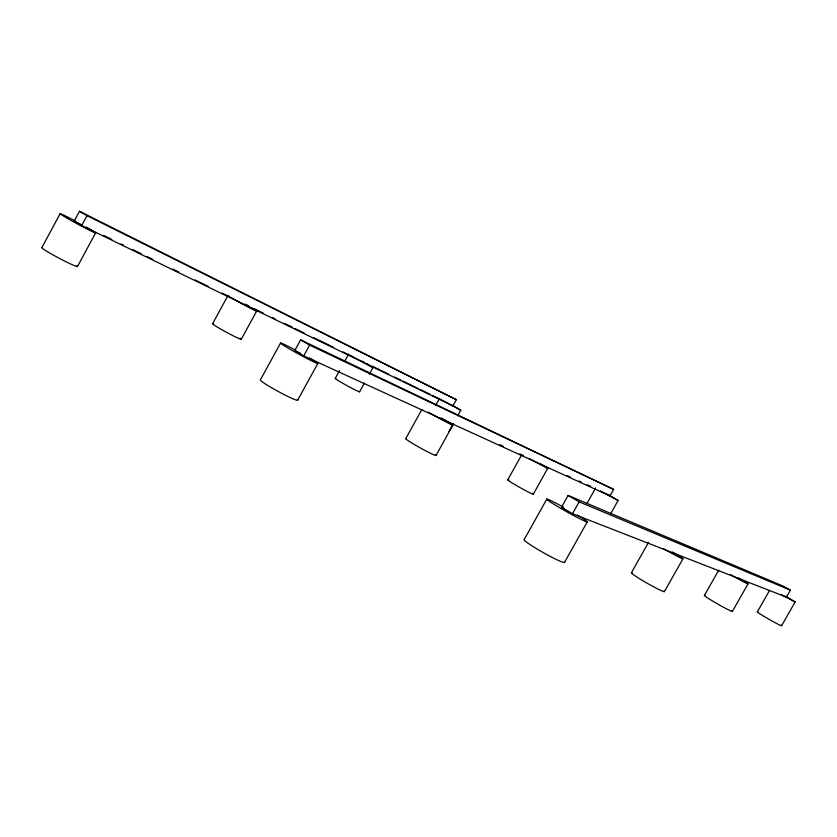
<?xml version="1.0" encoding="UTF-8"?>
<svg xmlns="http://www.w3.org/2000/svg" width="837" height="837" viewBox="0 0 837 837"><rect width="100%" height="100%" fill="white"/><g stroke="black" fill="none" stroke-linecap="round" stroke-linejoin="round"><path stroke-width="1.26" d="M533.295 494.207L547.743 468.291L540.053 463.562M41.85 247.679L60.097 213.728M74.2 221.135L79.505 211.28L456.353 399.709L452.911 405.914L81.712 225.54L74.2 221.135L82.424 225.132M81.712 225.54L87.027 215.653L79.505 211.28M77.517 266.459L95.638 232.843M212.65 323.626L228.041 295.377M241.244 339.341L256.624 311.155M280.583 342.992L260.391 379.872A21.239 1.59 28.5 0 0 279.746 392.281A21.239 1.59 28.5 0 0 297.344 399.626M294.729 350.609L300.619 339.874L613.657 489.404L609.974 495.943L303.726 355.892L294.729 350.609L300.65 353.329M303.726 355.892L309.638 345.116L613.657 489.404M297.616 400.243L317.798 363.478M335.25 378.387L339.487 370.665M344.949 360.747L348.59 354.124M359.617 391.8L364.472 382.99M369.316 374.191L372.957 367.6L367.098 363.938M405.725 438.661L421.9 409.429M435.815 405.16L439.54 398.454M448.998 431.4L453.34 423.595M457.672 415.78L460.768 410.203L452.44 405.223M436.098 455.328L452.901 425.06M507.703 479.904L521.461 455.244M546.864 499.04L524.265 539.415A23.29 1.956 29.4 0 0 544.071 553.079A23.29 1.956 29.4 0 0 564.431 561.92M561.512 507.253L568.124 495.452L783.422 586.214L790.379 590.169L786.424 597.095L572.498 513.709L561.512 507.253L563.929 508.205M572.498 513.709L579.141 501.855L790.379 590.169M586.915 503.529L595.703 487.877M564.452 562.516L587.229 521.964M610.56 513.949L618.124 500.495L607.934 494.343M631.412 572.738L648.57 542.324M664.411 591.592L682.95 558.802M704.409 595.442L718.721 570.206M732.385 611.366L748.037 583.839M757.339 611.91L769.517 590.514M781.622 625.689L795.15 601.97L785.566 596.132M795.15 601.97L781.36 594.668M460.768 410.203L442.94 400.609M372.957 367.6L351.875 356.29M618.124 500.495L600.338 490.859M547.712 468.417L529.706 458.822M499.605 444.604L503.163 446.236M519.735 453.842L523.292 455.474M567.109 475.573L570.656 477.205M578.953 481.003L581.317 482.091M587.239 484.811L590.796 486.443M103.547 235.406L111.76 239.403M121.145 243.975L123.499 245.115M132.884 249.688L141.097 253.684M146.967 256.54L152.836 259.397M172.788 269.106L178.658 271.962M195.084 279.956L207.994 286.244M222.077 293.096L230.29 297.093M246.727 305.087L249.07 306.237M253.768 308.518L263.153 313.09M272.548 317.652L274.892 318.803M284.277 323.364L292.5 327.361M294.844 328.512L304.229 333.074M313.624 337.646L333.576 347.355M342.961 351.927L352.356 356.489M372.308 366.208L388.734 374.202M394.604 377.058L400.473 379.914M402.817 381.055L418.071 388.483M420.425 389.623L429.81 394.185M432.154 395.336L442.721 400.473M87.027 215.653L456.353 399.709M362.139 361.134L364.21 362.295M606.898 494.186L609.974 495.943M300.619 339.874L309.638 345.116M568.124 495.452L579.141 501.855M76.816 265.716A20.182 1.276 27.9 0 1 59.856 258.612A20.182 1.276 27.9 0 1 42.467 247.626M86.357 227.089A20.203 0.785 28.4 0 1 90.176 230.583A20.203 0.785 28.4 0 1 61.917 215.088A20.203 0.785 28.4 0 1 75.246 220.999M309.575 357.995A21.27 0.983 28.7 0 1 311.395 360.757A21.27 0.983 28.7 0 1 282.362 344.541A21.27 0.983 28.7 0 1 295.785 350.284M577.373 515.111A23.321 1.214 29.3 0 1 580.909 519.296A23.321 1.214 29.3 0 1 548.863 500.986A23.321 1.214 29.3 0 1 563.228 507.023M664.055 591.006A19.01 1.276 29.7 0 1 646.896 583.075A19.01 1.276 29.7 0 1 632.28 572.864M672.341 551.949A19.031 0.785 29.4 0 1 682.343 558.666A19.031 0.785 29.4 0 1 663.396 548.643M240.177 338.232A16.384 0.921 28.5 0 1 226.942 332.54A16.384 0.921 28.5 0 1 213.655 323.909M250.87 307.42A16.405 0.565 28.7 0 1 252.617 309.355A16.405 0.565 28.7 0 1 230.96 297.449M229.045 296.256A16.405 0.565 28.7 0 1 228.051 295.555M244.938 304.061A16.405 0.565 28.7 0 1 247.616 305.557M435.46 454.648A17.357 1.088 29 0 1 421.231 448.433A17.357 1.088 29 0 1 406.207 438.598M444.792 419.933A17.368 0.68 29 0 1 451.363 424.589A17.368 0.68 29 0 1 431.411 413.907M430.511 413.384A17.368 0.68 29 0 1 428.272 412.076M441.12 417.82A17.368 0.68 29 0 1 443.913 419.421M359.293 391.413A13.915 0.691 28.8 0 1 346.978 385.637A13.915 0.691 28.8 0 1 335.804 378.491M532.562 493.338A14.763 0.795 29.2 0 1 520.154 487.657A14.763 0.795 29.2 0 1 508.844 480.082M731.894 610.822A16.102 0.889 29.7 0 1 718.324 604.398A16.102 0.889 29.7 0 1 704.942 595.484M738.642 577.959A16.123 0.555 29.5 0 1 747.41 583.692A16.123 0.555 29.5 0 1 730.387 574.506M781.078 625.176A13.988 0.659 29.7 0 1 769.894 619.798A13.988 0.659 29.7 0 1 757.673 611.91"/></g></svg>
